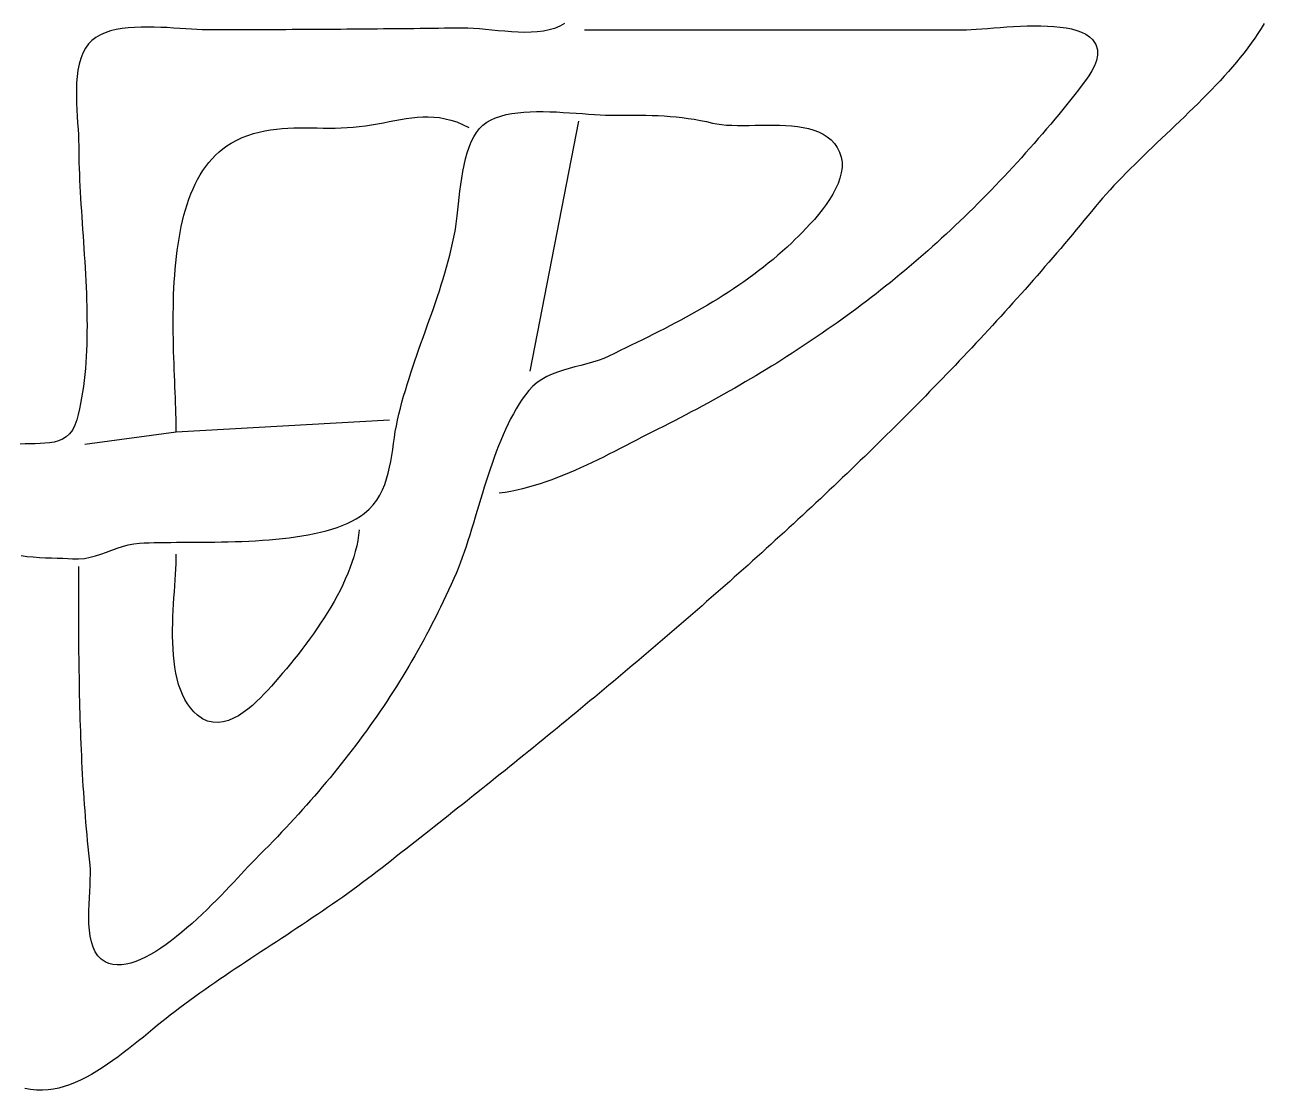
# Model space of a CAD drawing. Header units: millimetres. Extents: x 11 to 803, y 3 to 1113.
# Drawn here: x 415.7 to 619, y 3 to 177.7 of the extents above; entities that cross this region are included whole.
import ezdxf

# ---------------------------------------------------------------- set-up
doc = ezdxf.new("R2010")
doc.units = ezdxf.units.MM
doc.layers.add('0_0_0', color=3, linetype='Continuous')

msp = doc.modelspace()

# ---------------------------------------------------------------- linework, layer by layer
at = {"layer": '0_0_0'}
for points in [[(504.21, 177.94), (503.44, 177.5), (502.6, 177.16), (501.71, 176.9), (500.76, 176.71), (499.77, 176.59), (498.74, 176.52), (497.68, 176.51), (496.61, 176.54), (495.53, 176.6), (494.44, 176.68), (493.37, 176.78), (492.31, 176.88), (491.27, 176.98), (490.26, 177.08), (489.3, 177.15), (488.38, 177.2), (487.52, 177.21), (486.52, 177.19), (485.52, 177.18), (484.52, 177.17), (483.53, 177.15), (482.53, 177.14), (481.53, 177.13), (480.53, 177.12), (479.53, 177.11), (478.53, 177.1), (477.53, 177.09), (476.53, 177.08), (475.53, 177.07), (474.53, 177.06), (473.53, 177.05), (472.53, 177.04), (471.53, 177.03), (470.53, 177.02), (469.53, 177.01), (468.53, 177.01), (467.53, 177), (466.53, 176.99), (465.53, 176.98), (464.53, 176.98), (463.53, 176.97), (462.53, 176.97), (461.53, 176.96), (460.53, 176.95), (459.53, 176.95), (458.53, 176.94), (457.53, 176.94), (456.53, 176.94), (455.53, 176.93), (454.53, 176.93), (453.53, 176.93), (452.53, 176.92), (451.53, 176.92), (450.53, 176.92), (449.53, 176.92), (448.53, 176.92), (447.52, 176.92), (446.52, 176.92), (445.52, 176.92), (444.76, 176.93), (443.93, 176.96), (443.04, 177.01), (442.1, 177.08), (441.11, 177.15), (440.09, 177.21), (439.05, 177.28), (437.98, 177.33), (436.91, 177.37), (435.83, 177.38), (434.75, 177.37), (433.69, 177.33), (432.66, 177.25), (431.65, 177.13), (430.68, 176.95), (429.76, 176.73), (428.89, 176.44), (428.09, 176.09), (427.35, 175.67), (426.7, 175.17), (426.13, 174.6), (425.62, 173.89), (425.19, 173.09), (424.86, 172.22), (424.59, 171.29), (424.4, 170.3), (424.26, 169.27), (424.18, 168.21), (424.14, 167.12), (424.14, 166.02), (424.17, 164.91), (424.21, 163.81), (424.28, 162.73), (424.35, 161.67), (424.41, 160.65), (424.47, 159.68), (424.51, 158.76), (424.52, 157.92), (424.53, 157), (424.54, 156.08), (424.56, 155.14), (424.59, 154.19), (424.63, 153.23), (424.67, 152.26), (424.72, 151.28), (424.78, 150.29), (424.84, 149.29), (424.9, 148.28), (424.96, 147.26), (425.03, 146.24), (425.1, 145.21), (425.17, 144.18), (425.24, 143.14), (425.31, 142.1), (425.38, 141.05), (425.44, 140), (425.51, 138.95), (425.57, 137.89), (425.63, 136.84), (425.68, 135.78), (425.73, 134.73), (425.78, 133.67), (425.81, 132.62), (425.84, 131.57), (425.87, 130.53), (425.88, 129.49), (425.89, 128.45), (425.88, 127.41), (425.87, 126.39), (425.84, 125.37), (425.8, 124.35), (425.75, 123.35), (425.69, 122.35), (425.62, 121.36), (425.53, 120.38), (425.42, 119.41), (425.3, 118.45), (425.16, 117.51), (425.01, 116.57), (424.83, 115.65), (424.64, 114.74), (424.44, 113.85), (424.21, 112.97), (423.89, 112.06), (423.48, 111.29), (423.01, 110.67), (422.46, 110.18), (421.86, 109.8), (421.2, 109.52), (420.49, 109.32), (419.75, 109.19), (418.98, 109.11), (418.18, 109.07), (417.37, 109.05), (416.55, 109.04), (415.72, 109.02), (414.91, 108.98)], [(619.03, 177.94), (618.53, 177.13), (618.01, 176.32), (617.47, 175.53), (616.9, 174.73), (616.32, 173.95), (615.72, 173.17), (615.1, 172.39), (614.46, 171.62), (613.81, 170.85), (613.15, 170.09), (612.47, 169.33), (611.78, 168.57), (611.08, 167.82), (610.36, 167.08), (609.64, 166.33), (608.92, 165.59), (608.18, 164.86), (607.44, 164.13), (606.69, 163.4), (605.95, 162.67), (605.19, 161.95), (604.44, 161.23), (603.69, 160.51), (602.94, 159.8), (602.19, 159.09), (601.44, 158.38), (600.7, 157.67), (599.96, 156.97), (599.23, 156.26), (598.5, 155.56), (597.79, 154.86), (597.08, 154.16), (596.39, 153.46), (595.7, 152.77), (595.03, 152.07), (594.37, 151.38), (593.73, 150.69), (593.1, 149.99), (592.49, 149.3), (591.9, 148.61), (591.33, 147.92), (590.7, 147.15), (590.08, 146.39), (589.45, 145.63), (588.82, 144.87), (588.19, 144.11), (587.56, 143.35), (586.92, 142.59), (586.28, 141.84), (585.64, 141.08), (585, 140.33), (584.35, 139.58), (583.71, 138.83), (583.06, 138.08), (582.41, 137.33), (581.76, 136.58), (581.1, 135.84), (580.44, 135.09), (579.79, 134.35), (579.13, 133.61), (578.46, 132.87), (577.8, 132.13), (577.13, 131.39), (576.46, 130.65), (575.8, 129.91), (575.12, 129.18), (574.45, 128.45), (573.78, 127.71), (573.1, 126.98), (572.42, 126.25), (571.74, 125.52), (571.06, 124.79), (570.37, 124.07), (569.69, 123.34), (569, 122.62), (568.31, 121.89), (567.62, 121.17), (566.93, 120.45), (566.23, 119.73), (565.54, 119.01), (564.84, 118.3), (564.14, 117.58), (563.44, 116.86), (562.74, 116.15), (562.04, 115.44), (561.33, 114.73), (560.63, 114.01), (559.92, 113.3), (559.21, 112.6), (558.5, 111.89), (557.79, 111.18), (557.07, 110.48), (556.36, 109.77), (555.64, 109.07), (554.92, 108.37), (554.21, 107.67), (553.49, 106.97), (552.76, 106.27), (552.04, 105.57), (551.32, 104.88), (550.59, 104.18), (549.86, 103.49), (549.14, 102.79), (548.41, 102.1), (547.68, 101.41), (546.94, 100.72), (546.21, 100.03), (545.48, 99.34), (544.74, 98.65), (544.01, 97.97), (543.27, 97.28), (542.53, 96.6), (541.79, 95.92), (541.05, 95.24), (540.31, 94.55), (539.57, 93.87), (538.82, 93.2), (538.08, 92.52), (537.33, 91.84), (536.58, 91.17), (535.84, 90.49), (535.09, 89.82), (534.34, 89.15), (533.59, 88.47), (532.84, 87.8), (532.08, 87.13), (531.33, 86.46), (530.58, 85.8), (529.82, 85.13), (529.07, 84.46), (528.31, 83.8), (527.55, 83.14), (526.79, 82.47), (526.03, 81.81), (525.28, 81.15), (524.51, 80.49), (523.75, 79.83), (522.99, 79.17), (522.23, 78.52), (521.47, 77.86), (520.7, 77.21), (519.94, 76.55), (519.17, 75.9), (518.41, 75.25), (517.64, 74.59), (516.88, 73.94), (516.11, 73.29), (515.34, 72.65), (514.57, 72), (513.8, 71.35), (513.03, 70.71), (512.26, 70.06), (511.49, 69.42), (510.72, 68.77), (509.95, 68.13), (509.18, 67.49), (508.41, 66.85), (507.64, 66.21), (506.86, 65.57), (506.09, 64.93), (505.32, 64.3), (504.54, 63.66), (503.77, 63.03), (503, 62.39), (502.22, 61.76), (501.45, 61.12), (500.67, 60.49), (499.9, 59.86), (499.12, 59.23), (498.35, 58.6), (497.57, 57.97), (496.8, 57.35), (496.02, 56.72), (495.24, 56.1), (494.47, 55.47), (493.69, 54.85), (492.91, 54.22), (492.14, 53.6), (491.36, 52.98), (490.58, 52.36), (489.81, 51.74), (489.03, 51.12), (488.25, 50.5), (487.48, 49.88), (486.7, 49.27), (485.93, 48.65), (485.15, 48.04), (484.37, 47.42), (483.6, 46.81), (482.82, 46.19), (482.04, 45.58), (481.27, 44.97), (480.49, 44.36), (479.72, 43.75), (478.94, 43.14), (478.17, 42.53), (477.39, 41.93), (476.62, 41.32), (475.84, 40.71), (475.07, 40.11), (474.3, 39.51), (473.52, 38.9), (472.72, 38.28), (471.92, 37.67), (471.11, 37.06), (470.3, 36.46), (469.49, 35.87), (468.67, 35.28), (467.84, 34.69), (467.02, 34.11), (466.19, 33.53), (465.36, 32.96), (464.53, 32.39), (463.69, 31.82), (462.85, 31.26), (462.01, 30.7), (461.17, 30.14), (460.33, 29.58), (459.49, 29.02), (458.65, 28.47), (457.8, 27.91), (456.96, 27.36), (456.11, 26.81), (455.27, 26.25), (454.42, 25.7), (453.58, 25.14), (452.74, 24.59), (451.89, 24.03), (451.05, 23.47), (450.21, 22.91), (449.37, 22.35), (448.54, 21.78), (447.7, 21.22), (446.87, 20.64), (446.04, 20.07), (445.22, 19.49), (444.39, 18.91), (443.57, 18.32), (442.75, 17.73), (441.94, 17.13), (441.13, 16.52), (440.33, 15.92), (439.52, 15.3), (438.85, 14.77), (438.15, 14.21), (437.42, 13.62), (436.68, 13.01), (435.91, 12.38), (435.13, 11.74), (434.33, 11.1), (433.51, 10.44), (432.69, 9.79), (431.84, 9.15), (430.99, 8.51), (430.13, 7.89), (429.26, 7.28), (428.38, 6.7), (427.49, 6.14), (426.61, 5.61), (425.72, 5.12), (424.82, 4.68), (423.93, 4.27), (423.04, 3.91), (422.15, 3.61), (421.27, 3.37), (420.39, 3.18), (419.52, 3.07), (418.56, 3.02), (417.6, 3.05), (416.63, 3.15), (415.68, 3.32)], [(507.52, 176.92), (569.52, 176.92), (570.19, 176.93), (570.95, 176.96), (571.78, 177.01), (572.68, 177.08), (573.64, 177.15), (574.65, 177.23), (575.7, 177.31), (576.79, 177.39), (577.89, 177.46), (579.02, 177.51), (580.14, 177.56), (581.27, 177.58), (582.38, 177.57), (583.47, 177.54), (584.53, 177.48), (585.55, 177.38), (586.53, 177.24), (587.44, 177.06), (588.3, 176.82), (589.07, 176.53), (589.77, 176.19), (590.37, 175.78), (590.87, 175.31), (591.41, 174.5), (591.67, 173.65), (591.69, 172.78), (591.52, 171.9), (591.19, 171.03), (590.75, 170.18), (590.25, 169.37), (589.71, 168.61), (589.19, 167.92), (588.57, 167.1), (587.94, 166.29), (587.3, 165.48), (586.65, 164.67), (586, 163.86), (585.34, 163.06), (584.67, 162.26), (584, 161.46), (583.33, 160.66), (582.65, 159.87), (581.96, 159.08), (581.27, 158.29), (580.58, 157.51), (579.89, 156.73), (579.19, 155.95), (578.48, 155.18), (577.78, 154.41), (577.07, 153.65), (576.36, 152.89), (575.65, 152.14), (574.94, 151.39), (574.22, 150.65), (573.51, 149.92), (572.78, 149.17), (572.04, 148.43), (571.31, 147.7), (570.57, 146.97), (569.83, 146.25), (569.09, 145.53), (568.35, 144.83), (567.6, 144.12), (566.85, 143.43), (566.1, 142.74), (565.35, 142.05), (564.59, 141.37), (563.84, 140.7), (563.08, 140.03), (562.31, 139.37), (561.55, 138.71), (560.78, 138.06), (560.01, 137.41), (559.24, 136.77), (558.47, 136.14), (557.69, 135.51), (556.91, 134.88), (556.13, 134.26), (555.35, 133.65), (554.56, 133.04), (553.77, 132.43), (552.98, 131.83), (552.18, 131.23), (551.38, 130.64), (550.58, 130.05), (549.78, 129.47), (548.97, 128.89), (548.16, 128.32), (547.34, 127.75), (546.53, 127.19), (545.71, 126.62), (544.89, 126.07), (544.06, 125.52), (543.23, 124.97), (542.4, 124.42), (541.56, 123.88), (540.73, 123.34), (539.88, 122.81), (539.04, 122.28), (538.19, 121.75), (537.34, 121.23), (536.48, 120.71), (535.62, 120.2), (534.76, 119.68), (533.89, 119.17), (533.02, 118.67), (532.15, 118.16), (531.27, 117.66), (530.39, 117.17), (529.51, 116.67), (528.62, 116.18), (527.73, 115.69), (526.83, 115.21), (525.93, 114.73), (525.03, 114.25), (524.12, 113.77), (523.21, 113.29), (522.3, 112.82), (521.38, 112.35), (520.45, 111.88), (519.52, 111.42), (518.67, 110.98), (517.8, 110.54), (516.92, 110.09), (516.04, 109.64), (515.15, 109.18), (514.25, 108.71), (513.35, 108.25), (512.44, 107.79), (511.53, 107.32), (510.61, 106.86), (509.68, 106.41), (508.75, 105.96), (507.82, 105.52), (506.88, 105.09), (505.94, 104.67), (504.99, 104.26), (504.05, 103.87), (503.09, 103.49), (502.14, 103.13), (501.19, 102.79), (500.23, 102.47), (499.27, 102.17), (498.32, 101.89), (497.36, 101.64), (496.4, 101.42), (495.44, 101.22), (494.48, 101.05), (493.52, 100.92)], [(415.07, 90.71), (416.06, 90.57), (417.06, 90.47), (418.07, 90.4), (419.07, 90.35), (420.05, 90.32), (421, 90.29), (421.9, 90.26), (422.75, 90.23), (423.52, 90.18), (424.5, 90.16), (425.45, 90.24), (426.38, 90.41), (427.28, 90.65), (428.17, 90.93), (429.06, 91.25), (429.94, 91.58), (430.83, 91.9), (431.72, 92.19), (432.63, 92.44), (433.56, 92.63), (434.52, 92.73), (435.28, 92.77), (436.07, 92.8), (436.91, 92.82), (437.78, 92.84), (438.68, 92.85), (439.62, 92.86), (440.58, 92.87), (441.58, 92.87), (442.59, 92.88), (443.63, 92.88), (444.69, 92.89), (445.77, 92.9), (446.85, 92.91), (447.95, 92.93), (449.06, 92.95), (450.18, 92.98), (451.3, 93.02), (452.42, 93.07), (453.54, 93.13), (454.66, 93.2), (455.77, 93.29), (456.88, 93.38), (457.97, 93.49), (459.05, 93.62), (460.12, 93.76), (461.16, 93.92), (462.19, 94.1), (463.19, 94.3), (464.17, 94.52), (465.11, 94.76), (466.03, 95.03), (466.91, 95.32), (467.76, 95.63), (468.57, 95.97), (469.34, 96.34), (470.07, 96.74), (470.75, 97.16), (471.38, 97.62), (472.16, 98.29), (472.84, 99.02), (473.43, 99.8), (473.94, 100.61), (474.37, 101.47), (474.74, 102.36), (475.05, 103.27), (475.32, 104.21), (475.54, 105.17), (475.73, 106.14), (475.89, 107.12), (476.04, 108.11), (476.18, 109.09), (476.32, 110.07), (476.47, 111.03), (476.64, 111.98), (476.83, 112.92), (477.06, 113.89), (477.3, 114.87), (477.56, 115.85), (477.83, 116.82), (478.12, 117.79), (478.41, 118.75), (478.72, 119.72), (479.03, 120.68), (479.35, 121.64), (479.68, 122.61), (480.01, 123.57), (480.34, 124.53), (480.68, 125.49), (481.03, 126.45), (481.37, 127.4), (481.71, 128.36), (482.05, 129.32), (482.39, 130.28), (482.73, 131.24), (483.06, 132.21), (483.38, 133.17), (483.7, 134.14), (484.01, 135.1), (484.31, 136.07), (484.6, 137.04), (484.88, 138.01), (485.15, 138.99), (485.41, 139.97), (485.65, 140.95), (485.87, 141.94), (486.08, 142.92), (486.27, 143.92), (486.4, 144.68), (486.51, 145.52), (486.62, 146.43), (486.73, 147.38), (486.84, 148.38), (486.95, 149.42), (487.08, 150.47), (487.22, 151.55), (487.38, 152.62), (487.56, 153.69), (487.76, 154.73), (488, 155.76), (488.27, 156.74), (488.58, 157.68), (488.93, 158.56), (489.33, 159.38), (489.78, 160.11), (490.28, 160.76), (490.84, 161.31), (491.47, 161.77), (492.17, 162.17), (492.93, 162.5), (493.76, 162.78), (494.64, 163.01), (495.58, 163.19), (496.55, 163.32), (497.56, 163.42), (498.6, 163.48), (499.66, 163.51), (500.73, 163.51), (501.82, 163.49), (502.91, 163.45), (503.99, 163.39), (505.07, 163.32), (506.13, 163.25), (507.16, 163.18), (508.17, 163.1), (509.14, 163.04), (510.06, 162.98), (510.94, 162.93), (511.76, 162.91), (512.52, 162.9), (513.56, 162.92), (514.58, 162.92), (515.59, 162.93), (516.6, 162.92), (517.6, 162.91), (518.6, 162.88), (519.59, 162.85), (520.58, 162.79), (521.57, 162.72), (522.56, 162.64), (523.55, 162.53), (524.54, 162.4), (525.53, 162.25), (526.52, 162.07), (527.52, 161.86), (528.52, 161.63), (529.24, 161.48), (530, 161.37), (530.83, 161.3), (531.69, 161.26), (532.6, 161.24), (533.54, 161.24), (534.5, 161.25), (535.49, 161.26), (536.49, 161.28), (537.5, 161.29), (538.51, 161.29), (539.51, 161.27), (540.51, 161.23), (541.48, 161.16), (542.44, 161.06), (543.37, 160.91), (544.26, 160.72), (545.11, 160.48), (545.91, 160.18), (546.66, 159.82), (547.34, 159.39), (547.96, 158.88), (548.51, 158.29), (548.98, 157.62), (549.37, 156.86), (549.63, 156.04), (549.76, 155.2), (549.76, 154.35), (549.64, 153.48), (549.42, 152.6), (549.11, 151.72), (548.71, 150.84), (548.25, 149.97), (547.72, 149.1), (547.14, 148.25), (546.53, 147.42), (545.88, 146.61), (545.22, 145.83), (544.56, 145.09), (543.89, 144.38), (543.25, 143.71), (542.63, 143.09), (542.04, 142.52), (541.51, 142.01), (540.76, 141.3), (540, 140.61), (539.23, 139.94), (538.46, 139.28), (537.67, 138.63), (536.88, 138), (536.08, 137.38), (535.27, 136.77), (534.46, 136.18), (533.64, 135.59), (532.81, 135.02), (531.97, 134.46), (531.13, 133.91), (530.28, 133.37), (529.43, 132.83), (528.57, 132.31), (527.71, 131.79), (526.84, 131.29), (525.96, 130.78), (525.08, 130.29), (524.2, 129.8), (523.31, 129.32), (522.42, 128.85), (521.53, 128.38), (520.63, 127.91), (519.73, 127.45), (518.83, 127), (517.92, 126.54), (517.01, 126.09), (516.1, 125.64), (515.19, 125.2), (514.27, 124.75), (513.36, 124.31), (512.44, 123.86), (511.52, 123.42), (510.66, 123.04), (509.76, 122.71), (508.83, 122.41), (507.88, 122.14), (506.92, 121.88), (505.95, 121.63), (504.99, 121.37), (504.04, 121.1), (503.1, 120.79), (502.2, 120.45), (501.33, 120.05), (500.5, 119.6), (499.72, 119.08), (499.01, 118.47), (498.36, 117.77), (497.82, 117.06), (497.29, 116.33), (496.78, 115.57), (496.3, 114.78), (495.84, 113.97), (495.39, 113.13), (494.96, 112.28), (494.55, 111.4), (494.15, 110.51), (493.76, 109.59), (493.39, 108.67), (493.03, 107.73), (492.68, 106.78), (492.35, 105.82), (492.02, 104.85), (491.7, 103.87), (491.38, 102.89), (491.07, 101.9), (490.77, 100.91), (490.47, 99.92), (490.17, 98.94), (489.87, 97.95), (489.58, 96.97), (489.28, 95.99), (488.99, 95.03), (488.69, 94.07), (488.38, 93.12), (488.07, 92.18), (487.76, 91.26), (487.44, 90.36), (487.11, 89.47), (486.77, 88.6), (486.43, 87.74), (486.07, 86.92), (485.64, 85.97), (485.21, 85.03), (484.78, 84.1), (484.34, 83.17), (483.9, 82.25), (483.45, 81.34), (482.99, 80.44), (482.54, 79.54), (482.07, 78.65), (481.6, 77.76), (481.13, 76.88), (480.65, 76.01), (480.17, 75.14), (479.68, 74.28), (479.19, 73.43), (478.69, 72.58), (478.19, 71.73), (477.68, 70.9), (477.16, 70.06), (476.64, 69.23), (476.12, 68.41), (475.59, 67.59), (475.06, 66.78), (474.52, 65.97), (473.97, 65.16), (473.42, 64.36), (472.86, 63.56), (472.3, 62.77), (471.73, 61.98), (471.16, 61.19), (470.58, 60.41), (470, 59.63), (469.41, 58.86), (468.81, 58.09), (468.21, 57.32), (467.61, 56.55), (467, 55.79), (466.38, 55.03), (465.76, 54.27), (465.13, 53.52), (464.49, 52.76), (463.85, 52.01), (463.2, 51.26), (462.55, 50.51), (461.89, 49.77), (461.23, 49.03), (460.56, 48.28), (459.88, 47.54), (459.2, 46.8), (458.51, 46.06), (457.82, 45.33), (457.12, 44.59), (456.41, 43.85), (455.7, 43.12), (454.98, 42.38), (454.26, 41.65), (453.52, 40.92), (453.14, 40.53), (452.71, 40.08), (452.24, 39.58), (451.72, 39.03), (451.17, 38.43), (450.57, 37.8), (449.95, 37.13), (449.29, 36.43), (448.6, 35.71), (447.88, 34.97), (447.14, 34.21), (446.37, 33.45), (445.58, 32.68), (444.78, 31.9), (443.96, 31.14), (443.13, 30.38), (442.29, 29.64), (441.44, 28.92), (440.59, 28.22), (439.73, 27.55), (438.88, 26.92), (438.02, 26.33), (437.17, 25.78), (436.33, 25.28), (435.5, 24.83), (434.68, 24.45), (433.87, 24.12), (433.08, 23.87), (432.31, 23.69), (431.56, 23.59), (430.84, 23.57), (430.14, 23.64), (429.48, 23.81), (428.84, 24.07), (428.19, 24.5), (427.65, 25.06), (427.21, 25.73), (426.87, 26.5), (426.6, 27.36), (426.41, 28.28), (426.28, 29.27), (426.21, 30.3), (426.18, 31.36), (426.19, 32.43), (426.23, 33.51), (426.28, 34.57), (426.33, 35.61), (426.39, 36.61), (426.43, 37.55), (426.45, 38.43), (426.44, 39.22), (426.4, 39.92), (426.29, 40.91), (426.18, 41.91), (426.08, 42.91), (425.98, 43.91), (425.89, 44.91), (425.8, 45.9), (425.71, 46.9), (425.63, 47.89), (425.56, 48.89), (425.48, 49.89), (425.41, 50.88), (425.35, 51.88), (425.28, 52.87), (425.22, 53.87), (425.17, 54.86), (425.11, 55.86), (425.06, 56.86), (425.02, 57.85), (424.97, 58.85), (424.93, 59.84), (424.89, 60.84), (424.85, 61.83), (424.82, 62.83), (424.79, 63.83), (424.76, 64.82), (424.73, 65.82), (424.71, 66.82), (424.68, 67.82), (424.66, 68.81), (424.64, 69.81), (424.63, 70.81), (424.61, 71.81), (424.6, 72.81), (424.59, 73.81), (424.57, 74.81), (424.57, 75.82), (424.56, 76.82), (424.55, 77.82), (424.54, 78.83), (424.54, 79.83), (424.53, 80.84), (424.53, 81.84), (424.53, 82.85), (424.53, 83.86), (424.53, 84.87), (424.52, 85.88), (424.52, 86.89), (424.52, 87.9), (424.52, 88.92)], [(475.52, 112.92), (440.52, 110.92), (440.52, 111.64), (440.51, 112.4), (440.49, 113.18), (440.47, 113.98), (440.45, 114.82), (440.42, 115.67), (440.38, 116.55), (440.35, 117.44), (440.31, 118.36), (440.27, 119.29), (440.24, 120.24), (440.2, 121.21), (440.16, 122.19), (440.13, 123.18), (440.1, 124.18), (440.08, 125.2), (440.06, 126.22), (440.04, 127.25), (440.03, 128.29), (440.03, 129.33), (440.03, 130.37), (440.05, 131.42), (440.07, 132.47), (440.1, 133.51), (440.15, 134.56), (440.2, 135.6), (440.27, 136.64), (440.35, 137.67), (440.45, 138.7), (440.56, 139.72), (440.68, 140.72), (440.82, 141.72), (440.98, 142.71), (441.15, 143.68), (441.35, 144.64), (441.56, 145.58), (441.79, 146.5), (442.05, 147.41), (442.32, 148.29), (442.62, 149.16), (442.94, 150), (443.28, 150.82), (443.65, 151.61), (444.04, 152.38), (444.46, 153.12), (444.91, 153.83), (445.38, 154.51), (445.89, 155.16), (446.42, 155.78), (446.98, 156.36), (447.57, 156.9), (448.19, 157.41), (448.85, 157.88), (449.54, 158.32), (450.45, 158.81), (451.36, 159.24), (452.28, 159.6), (453.21, 159.9), (454.14, 160.16), (455.07, 160.36), (456.01, 160.52), (456.95, 160.65), (457.9, 160.73), (458.85, 160.79), (459.81, 160.83), (460.77, 160.85), (461.73, 160.85), (462.7, 160.84), (463.67, 160.83), (464.64, 160.82), (465.61, 160.82), (466.59, 160.82), (467.57, 160.84), (468.55, 160.89), (469.54, 160.95), (470.52, 161.04), (471.56, 161.18), (472.57, 161.33), (473.56, 161.5), (474.53, 161.68), (475.48, 161.87), (476.41, 162.04), (477.34, 162.21), (478.25, 162.36), (479.16, 162.49), (480.07, 162.58), (480.97, 162.64), (481.88, 162.65), (482.79, 162.61), (483.71, 162.52), (484.64, 162.35), (485.59, 162.12), (486.55, 161.81), (487.52, 161.41), (488.52, 160.92)], [(506.52, 161.92), (498.52, 120.92)], [(440.52, 110.92), (425.52, 108.92)], [(470.52, 94.92), (470.44, 94.04), (470.3, 93.16), (470.13, 92.27), (469.91, 91.37), (469.65, 90.47), (469.36, 89.56), (469.03, 88.65), (468.67, 87.74), (468.27, 86.82), (467.85, 85.91), (467.4, 84.99), (466.92, 84.08), (466.42, 83.17), (465.89, 82.26), (465.35, 81.37), (464.79, 80.47), (464.21, 79.59), (463.62, 78.71), (463.02, 77.84), (462.4, 76.99), (461.78, 76.15), (461.15, 75.32), (460.52, 74.5), (459.88, 73.7), (459.25, 72.92), (458.61, 72.15), (457.98, 71.41), (457.36, 70.68), (456.74, 69.98), (456.13, 69.3), (455.53, 68.64), (454.94, 68.01), (454.35, 67.39), (453.71, 66.76), (453.02, 66.13), (452.29, 65.52), (451.53, 64.95), (450.74, 64.44), (449.93, 64.01), (449.1, 63.66), (448.25, 63.43), (447.4, 63.32), (446.54, 63.36), (445.68, 63.56), (444.83, 63.94), (444, 64.52), (443.39, 65.08), (442.85, 65.7), (442.36, 66.38), (441.92, 67.11), (441.54, 67.89), (441.21, 68.71), (440.92, 69.58), (440.68, 70.48), (440.47, 71.42), (440.31, 72.38), (440.17, 73.37), (440.08, 74.38), (440.01, 75.41), (439.96, 76.45), (439.94, 77.5), (439.94, 78.56), (439.96, 79.62), (439.99, 80.67), (440.04, 81.72), (440.09, 82.75), (440.15, 83.77), (440.22, 84.77), (440.28, 85.75), (440.34, 86.7), (440.4, 87.62), (440.45, 88.51), (440.49, 89.36), (440.51, 90.16), (440.52, 90.92)]]:
    msp.add_lwpolyline(points, dxfattribs=at)

doc.saveas('drawing.dxf')
